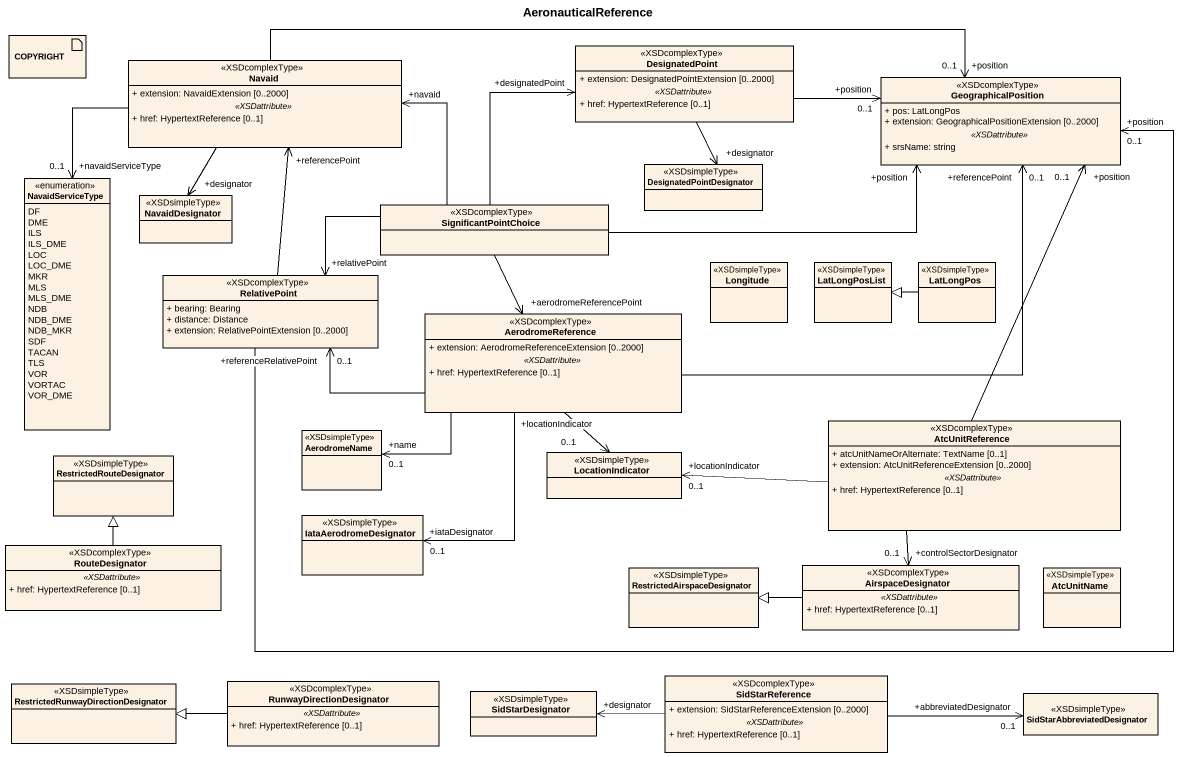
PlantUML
@startuml
title AeronauticalReference
allowmixing
hide circle
hide empty members
skinparam classAttributeIconSize 0
artifact COPYRIGHT #FCF2E3
class Navaid <<XSDcomplexType>> {
  + extension: NavaidExtension [0..2000]
  .. <<XSDattribute>> ..
  + href: HypertextReference [0..1]
}
class DesignatedPoint <<XSDcomplexType>> {
  + extension: DesignatedPointExtension [0..2000]
  .. <<XSDattribute>> ..
  + href: HypertextReference [0..1]
}
class GeographicalPosition <<XSDcomplexType>> {
  + pos: LatLongPos
  + extension: GeographicalPositionExtension [0..2000]
  .. <<XSDattribute>> ..
  + srsName: string
}
enum NavaidServiceType {
  DF
  DME
  ILS
  ILS_DME
  LOC
  LOC_DME
  MKR
  MLS
  MLS_DME
  NDB
  NDB_DME
  NDB_MKR
  SDF
  TACAN
  TLS
  VOR
  VORTAC
  VOR_DME
}
class NavaidDesignator <<XSDsimpleType>>
class DesignatedPointDesignator <<XSDsimpleType>>
class SignificantPointChoice <<XSDcomplexType>>
class Longitude <<XSDsimpleType>>
class LatLongPosList <<XSDsimpleType>>
class LatLongPos <<XSDsimpleType>>
class RelativePoint <<XSDcomplexType>> {
  + bearing: Bearing
  + distance: Distance
  + extension: RelativePointExtension [0..2000]
}
class AerodromeReference <<XSDcomplexType>> {
  + extension: AerodromeReferenceExtension [0..2000]
  .. <<XSDattribute>> ..
  + href: HypertextReference [0..1]
}
class AtcUnitReference <<XSDcomplexType>> {
  + atcUnitNameOrAlternate: TextName [0..1]
  + extension: AtcUnitReferenceExtension [0..2000]
  .. <<XSDattribute>> ..
  + href: HypertextReference [0..1]
}
class RestrictedRouteDesignator <<XSDsimpleType>>
class AerodromeName <<XSDsimpleType>>
class LocationIndicator <<XSDsimpleType>>
class IataAerodromeDesignator <<XSDsimpleType>>
class RouteDesignator <<XSDcomplexType>> {
  .. <<XSDattribute>> ..
  + href: HypertextReference [0..1]
}
class RestrictedAirspaceDesignator <<XSDsimpleType>>
class AirspaceDesignator <<XSDcomplexType>> {
  .. <<XSDattribute>> ..
  + href: HypertextReference [0..1]
}
class AtcUnitName <<XSDsimpleType>>
class "RestrictedRunwayDirectionDesignator" as RestrictedRunwayDirectionDes <<XSDsimpleType>>
class RunwayDirectionDesignator <<XSDcomplexType>> {
  .. <<XSDattribute>> ..
  + href: HypertextReference [0..1]
}
class SidStarDesignator <<XSDsimpleType>>
class SidStarReference <<XSDcomplexType>> {
  + extension: SidStarReferenceExtension [0..2000]
  .. <<XSDattribute>> ..
  + href: HypertextReference [0..1]
}
class SidStarAbbreviatedDesignator <<XSDsimpleType>>
Navaid -right-> "+position\n0..1" GeographicalPosition
Navaid --> "+navaidServiceType\n0..1" NavaidServiceType
Navaid --> "+designator" NavaidDesignator
DesignatedPoint -right-> "+position\n0..1" GeographicalPosition
DesignatedPoint --> "+designator" DesignatedPointDesignator
SignificantPointChoice -left-> "+navaid" Navaid
SignificantPointChoice -up-> "+designatedPoint" DesignatedPoint
SignificantPointChoice -right-> "+position" GeographicalPosition
SignificantPointChoice -left-> "+relativePoint" RelativePoint
SignificantPointChoice --> "+aerodromeReferencePoint" AerodromeReference
LatLongPos -left-|> LatLongPosList
RelativePoint -up-> "+referencePoint" Navaid
RelativePoint -right-> "+position\n0..1" GeographicalPosition
AerodromeReference -right-> "+referencePoint\n0..1" GeographicalPosition
AerodromeReference -left-> "+referenceRelativePoint\n0..1" RelativePoint
AerodromeReference -left-> "+name\n0..1" AerodromeName
AerodromeReference --> "+locationIndicator\n0..1" LocationIndicator
AerodromeReference --> "+iataDesignator\n0..1" IataAerodromeDesignator
AtcUnitReference -up-> "+position\n0..1" GeographicalPosition
AtcUnitReference -left-> "+locationIndicator\n0..1" LocationIndicator
AtcUnitReference --> "+controlSectorDesignator\n0..1" AirspaceDesignator
RouteDesignator -up-|> RestrictedRouteDesignator
AirspaceDesignator -left-|> RestrictedAirspaceDesignator
RunwayDirectionDesignator -left-|> RestrictedRunwayDirectionDes
SidStarReference -left-> "+designator" SidStarDesignator
SidStarReference -right-> "+abbreviatedDesignator\n0..1" SidStarAbbreviatedDesignator
@enduml
